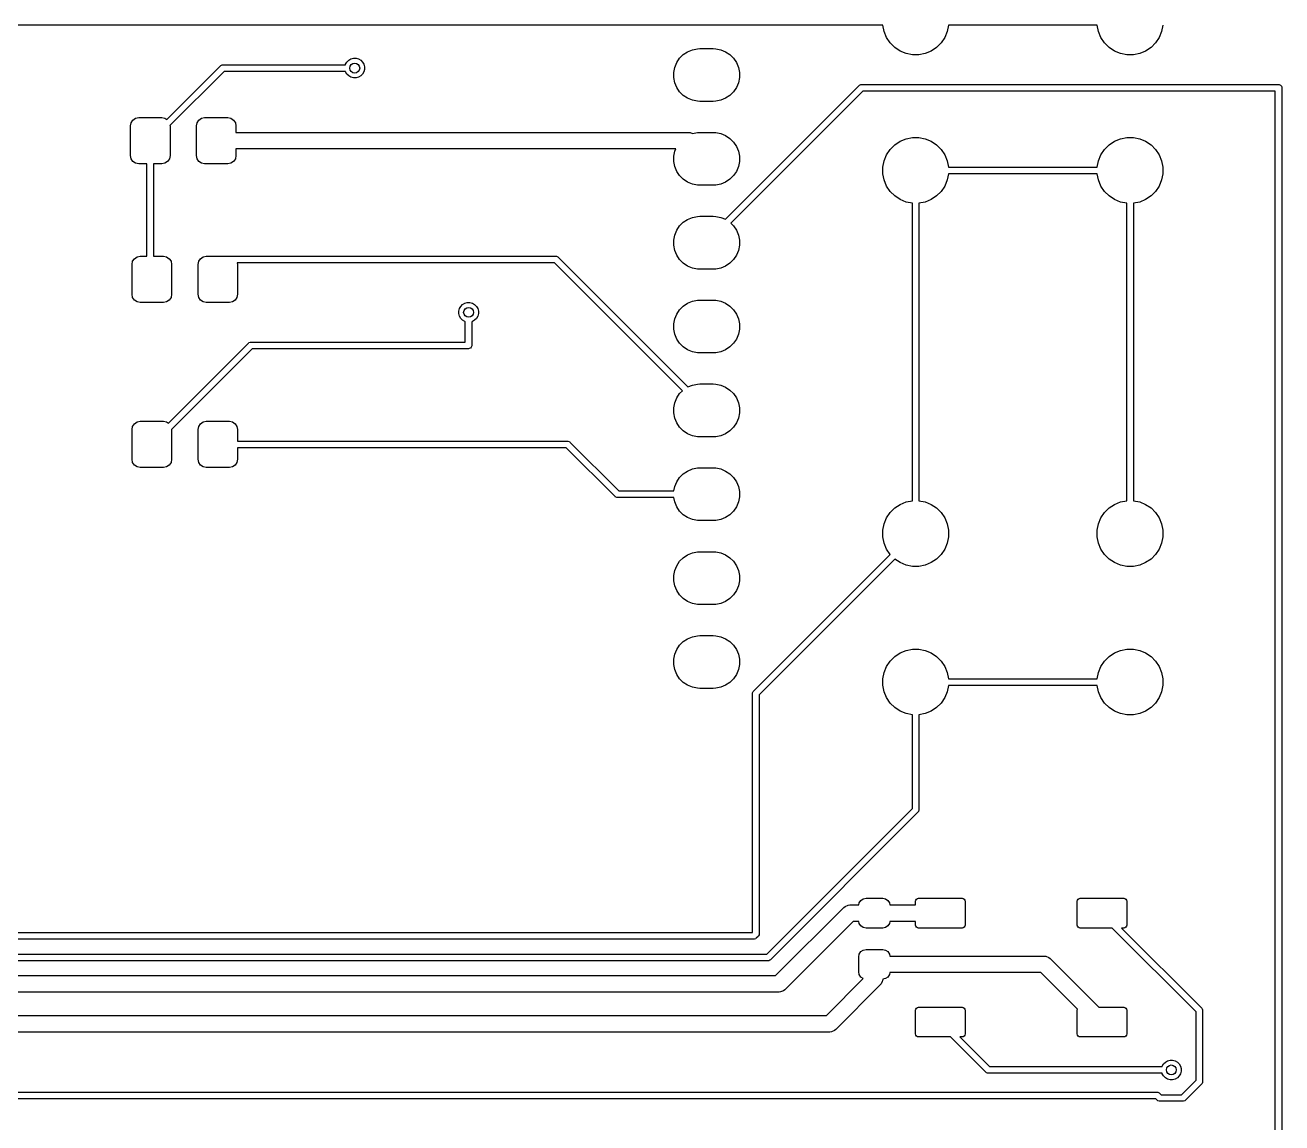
# Model space of a CAD drawing. Extents: x 1.89 to 7.89, y -5.9 to -1.95.
# Drawn here: x 6.392 to 7.892, y -4.179 to -2.87 of the extents above; entities that cross this region are included whole.
import ezdxf

# ---------------------------------------------------------------- set-up
doc = ezdxf.new("R2010")
doc.units = 0
doc.header["$MEASUREMENT"] = 0
doc.layers.add('BLACK', color=7, linetype='CONTINUOUS')

msp = doc.modelspace()

# ---------------------------------------------------------------- linework, layer by layer
at = {"layer": 'BLACK', "linetype": 'CONTINUOUS'}
for p, q in [((7.4156, -2.8701), (6.0339, -2.8701)), ((7.417, -2.8776), (7.4156, -2.8701)), ((7.42, -2.8847), (7.417, -2.8776)), ((7.4924, -2.8776), (7.4894, -2.8847)), ((7.4939, -2.8701), (7.4924, -2.8776)), ((7.6715, -2.8701), (7.4939, -2.8701)), ((7.673, -2.8776), (7.6715, -2.8701)), ((7.6759, -2.8847), (7.673, -2.8776)), ((7.7483, -2.8776), (7.7454, -2.8847)), ((7.7498, -2.87), (7.7483, -2.8776)), ((7.4243, -2.8911), (7.42, -2.8847)), ((7.4297, -2.8966), (7.4243, -2.8911)), ((7.4852, -2.8911), (7.4797, -2.8966)), ((7.4894, -2.8847), (7.4852, -2.8911)), ((7.6802, -2.8911), (7.6759, -2.8847)), ((7.6857, -2.8966), (7.6802, -2.8911)), ((7.7411, -2.8911), (7.7356, -2.8966)), ((7.7454, -2.8847), (7.7411, -2.8911)), ((7.1731, -2.9095), (7.1775, -2.9052)), ((7.1775, -2.9052), (7.1826, -2.9018)), ((7.1826, -2.9018), (7.1883, -2.8994)), ((7.1883, -2.8994), (7.1944, -2.8982)), ((7.1944, -2.8982), (7.1974, -2.898)), ((7.1974, -2.898), (7.2132, -2.898)), ((7.2132, -2.898), (7.2163, -2.8982)), ((7.2163, -2.8982), (7.2223, -2.8994)), ((7.2223, -2.8994), (7.228, -2.9018)), ((7.228, -2.9018), (7.2332, -2.9052)), ((7.2332, -2.9052), (7.2375, -2.9095)), ((7.4362, -2.9009), (7.4297, -2.8966)), ((7.4433, -2.9038), (7.4362, -2.9009)), ((7.4509, -2.9053), (7.4433, -2.9038)), ((7.4586, -2.9053), (7.4509, -2.9053)), ((7.4662, -2.9038), (7.4586, -2.9053)), ((7.4733, -2.9009), (7.4662, -2.9038)), ((7.4797, -2.8966), (7.4733, -2.9009)), ((7.6921, -2.9009), (7.6857, -2.8966)), ((7.6992, -2.9038), (7.6921, -2.9009)), ((7.7068, -2.9053), (7.6992, -2.9038)), ((7.7145, -2.9053), (7.7068, -2.9053)), ((7.7221, -2.9038), (7.7145, -2.9053)), ((7.7292, -2.9009), (7.7221, -2.9038)), ((7.7356, -2.8966), (7.7292, -2.9009)), ((6.5611, -2.9825), (6.6252, -2.9185)), ((6.6252, -2.9185), (6.6258, -2.918)), ((6.6258, -2.918), (6.6272, -2.9174)), ((6.6272, -2.9174), (6.628, -2.9173)), ((6.628, -2.9173), (6.7744, -2.9173)), ((6.7744, -2.9173), (6.7745, -2.9167)), ((6.7745, -2.9167), (6.7761, -2.9141)), ((6.7761, -2.9141), (6.7782, -2.9119)), ((6.7782, -2.9119), (6.7809, -2.9103)), ((6.7809, -2.9103), (6.7839, -2.9095)), ((6.7839, -2.9095), (6.787, -2.9095)), ((6.787, -2.9095), (6.79, -2.9103)), ((6.79, -2.9103), (6.7926, -2.9119)), ((6.7926, -2.9119), (6.7948, -2.9141)), ((6.7948, -2.9141), (6.7963, -2.9167)), ((6.7963, -2.9167), (6.7971, -2.9197)), ((6.7971, -2.9228), (6.7963, -2.9258)), ((6.7971, -2.9197), (6.7971, -2.9228)), ((7.1661, -2.9264), (7.1673, -2.9204)), ((7.1673, -2.9204), (7.1697, -2.9147)), ((7.1697, -2.9147), (7.1731, -2.9095)), ((7.2375, -2.9095), (7.241, -2.9147)), ((7.241, -2.9147), (7.2433, -2.9204)), ((7.2433, -2.9204), (7.2445, -2.9264)), ((6.6296, -2.9252), (6.5649, -2.9899)), ((6.7744, -2.9252), (6.6296, -2.9252)), ((6.7745, -2.9258), (6.7744, -2.9252)), ((6.7761, -2.9284), (6.7745, -2.9258)), ((6.7782, -2.9306), (6.7761, -2.9284)), ((6.7809, -2.9322), (6.7782, -2.9306)), ((6.7839, -2.933), (6.7809, -2.9322)), ((6.787, -2.933), (6.7839, -2.933)), ((6.79, -2.9322), (6.787, -2.933)), ((6.7926, -2.9306), (6.79, -2.9322)), ((6.7948, -2.9284), (6.7926, -2.9306)), ((6.7963, -2.9258), (6.7948, -2.9284)), ((7.1661, -2.9326), (7.1661, -2.9264)), ((7.1673, -2.9387), (7.1661, -2.9326)), ((7.1697, -2.9444), (7.1673, -2.9387)), ((7.2433, -2.9387), (7.241, -2.9444)), ((7.2445, -2.9326), (7.2433, -2.9387)), ((7.2445, -2.9264), (7.2445, -2.9326)), ((7.1731, -2.9495), (7.1697, -2.9444)), ((7.1775, -2.9539), (7.1731, -2.9495)), ((7.1826, -2.9573), (7.1775, -2.9539)), ((7.2277, -3.1016), (7.3872, -2.9421)), ((7.2332, -2.9539), (7.228, -2.9573)), ((7.2375, -2.9495), (7.2332, -2.9539)), ((7.3916, -2.9488), (7.2342, -3.1062)), ((7.241, -2.9444), (7.2375, -2.9495)), ((7.3872, -2.9421), (7.3878, -2.9416)), ((7.3878, -2.9416), (7.3892, -2.941)), ((7.3892, -2.941), (7.39, -2.9409)), ((7.39, -2.9409), (7.8878, -2.9409)), ((7.8839, -2.9488), (7.3916, -2.9488)), ((7.8839, -4.9118), (7.8839, -2.9488)), ((7.8878, -2.9409), (7.8886, -2.941)), ((7.8886, -2.941), (7.89, -2.9416)), ((7.89, -2.9416), (7.8911, -2.9427)), ((7.8911, -2.9427), (7.8917, -2.9441)), ((7.8917, -2.9441), (7.8917, -2.9449)), ((7.8917, -2.9449), (7.8917, -4.9134)), ((7.1883, -2.9597), (7.1826, -2.9573)), ((7.1944, -2.9609), (7.1883, -2.9597)), ((7.1974, -2.961), (7.1944, -2.9609)), ((7.2132, -2.961), (7.1974, -2.961)), ((7.2163, -2.9609), (7.2132, -2.961)), ((7.2223, -2.9597), (7.2163, -2.9609)), ((7.228, -2.9573), (7.2223, -2.9597)), ((6.5185, -2.9864), (6.5206, -2.9832)), ((6.5206, -2.9832), (6.5238, -2.9811)), ((6.5238, -2.9811), (6.5276, -2.9803)), ((6.5276, -2.9803), (6.5551, -2.9803)), ((6.5551, -2.9803), (6.5589, -2.9811)), ((6.5589, -2.9811), (6.5611, -2.9825)), ((6.5972, -2.9864), (6.5993, -2.9832)), ((6.5993, -2.9832), (6.6025, -2.9811)), ((6.6025, -2.9811), (6.6063, -2.9803)), ((6.6063, -2.9803), (6.6339, -2.9803)), ((6.6339, -2.9803), (6.6376, -2.9811)), ((6.6376, -2.9811), (6.6408, -2.9832)), ((6.6408, -2.9832), (6.643, -2.9864)), ((6.5177, -2.9902), (6.5185, -2.9864)), ((6.5177, -3.0256), (6.5177, -2.9902)), ((6.5649, -2.9899), (6.565, -2.9902)), ((6.565, -2.9902), (6.565, -3.0256)), ((6.5965, -2.9902), (6.5972, -2.9864)), ((6.5965, -3.0256), (6.5965, -2.9902)), ((6.643, -2.9864), (6.6437, -2.9902)), ((6.6437, -2.9902), (6.6437, -2.998)), ((6.6437, -2.998), (7.1837, -2.998)), ((7.1837, -2.998), (7.1856, -2.9982)), ((7.1856, -2.9982), (7.1884, -2.9994)), ((7.1884, -2.9994), (7.1944, -2.9982)), ((7.1944, -2.9982), (7.1974, -2.998)), ((7.1974, -2.998), (7.2132, -2.998)), ((7.2132, -2.998), (7.2163, -2.9982)), ((7.2163, -2.9982), (7.2223, -2.9994)), ((7.2223, -2.9994), (7.228, -3.0018)), ((7.228, -3.0018), (7.2332, -3.0052)), ((7.2332, -3.0052), (7.2375, -3.0095)), ((7.2375, -3.0095), (7.241, -3.0147)), ((7.4243, -3.0183), (7.4297, -3.0129)), ((7.4297, -3.0129), (7.4362, -3.0086)), ((7.4362, -3.0086), (7.4433, -3.0056)), ((7.4433, -3.0056), (7.4509, -3.0041)), ((7.4509, -3.0041), (7.4586, -3.0041)), ((7.4586, -3.0041), (7.4662, -3.0056)), ((7.4662, -3.0056), (7.4733, -3.0086)), ((7.4733, -3.0086), (7.4797, -3.0129)), ((7.4797, -3.0129), (7.4852, -3.0183)), ((7.6802, -3.0183), (7.6857, -3.0129)), ((7.6857, -3.0129), (7.6921, -3.0086)), ((7.6921, -3.0086), (7.6992, -3.0056)), ((7.6992, -3.0056), (7.7068, -3.0041)), ((7.7068, -3.0041), (7.7145, -3.0041)), ((7.7145, -3.0041), (7.7221, -3.0056)), ((7.7221, -3.0056), (7.7292, -3.0086)), ((7.7292, -3.0086), (7.7356, -3.0129)), ((7.7356, -3.0129), (7.7411, -3.0183)), ((6.5185, -3.0294), (6.5177, -3.0256)), ((6.565, -3.0256), (6.5642, -3.0294)), ((6.5972, -3.0294), (6.5965, -3.0256)), ((6.6437, -3.0256), (6.643, -3.0294)), ((7.1684, -3.0177), (6.6437, -3.0177)), ((6.6437, -3.0177), (6.6437, -3.0256)), ((7.1661, -3.0264), (7.1673, -3.0204)), ((7.1661, -3.0326), (7.1661, -3.0264)), ((7.1673, -3.0204), (7.1684, -3.0177)), ((7.241, -3.0147), (7.2433, -3.0204)), ((7.2433, -3.0204), (7.2445, -3.0264)), ((7.2445, -3.0264), (7.2445, -3.0326)), ((7.417, -3.0319), (7.42, -3.0247)), ((7.42, -3.0247), (7.4243, -3.0183)), ((7.4852, -3.0183), (7.4894, -3.0247)), ((7.4894, -3.0247), (7.4924, -3.0319)), ((7.673, -3.0319), (7.6759, -3.0247)), ((7.6759, -3.0247), (7.6802, -3.0183)), ((7.7411, -3.0183), (7.7454, -3.0247)), ((7.7454, -3.0247), (7.7483, -3.0319)), ((6.5206, -3.0326), (6.5185, -3.0294)), ((6.5238, -3.0347), (6.5206, -3.0326)), ((6.5276, -3.0354), (6.5238, -3.0347)), ((6.5374, -3.0354), (6.5276, -3.0354)), ((6.5374, -3.1457), (6.5374, -3.0354)), ((6.5551, -3.0354), (6.5453, -3.0354)), ((6.5453, -3.0354), (6.5453, -3.1457)), ((6.5589, -3.0347), (6.5551, -3.0354)), ((6.5621, -3.0326), (6.5589, -3.0347)), ((6.5642, -3.0294), (6.5621, -3.0326)), ((6.5993, -3.0326), (6.5972, -3.0294)), ((6.6025, -3.0347), (6.5993, -3.0326)), ((6.6063, -3.0354), (6.6025, -3.0347)), ((6.6339, -3.0354), (6.6063, -3.0354)), ((6.6376, -3.0347), (6.6339, -3.0354)), ((6.6408, -3.0326), (6.6376, -3.0347)), ((6.643, -3.0294), (6.6408, -3.0326)), ((7.1673, -3.0387), (7.1661, -3.0326)), ((7.1697, -3.0444), (7.1673, -3.0387)), ((7.2433, -3.0387), (7.241, -3.0444)), ((7.2445, -3.0326), (7.2433, -3.0387)), ((7.4155, -3.0394), (7.417, -3.0319)), ((7.4155, -3.0472), (7.4155, -3.0394)), ((7.4924, -3.0319), (7.4939, -3.0394)), ((7.4939, -3.0394), (7.6715, -3.0394)), ((7.6715, -3.0394), (7.673, -3.0319)), ((7.7483, -3.0319), (7.7498, -3.0394)), ((7.7498, -3.0394), (7.7498, -3.0472)), ((7.1731, -3.0495), (7.1697, -3.0444)), ((7.1775, -3.0539), (7.1731, -3.0495)), ((7.1826, -3.0573), (7.1775, -3.0539)), ((7.1883, -3.0597), (7.1826, -3.0573)), ((7.228, -3.0573), (7.2223, -3.0597)), ((7.2332, -3.0539), (7.228, -3.0573)), ((7.2375, -3.0495), (7.2332, -3.0539)), ((7.241, -3.0444), (7.2375, -3.0495)), ((7.417, -3.0547), (7.4155, -3.0472)), ((7.42, -3.0619), (7.417, -3.0547)), ((7.4924, -3.0547), (7.4894, -3.0619)), ((7.4939, -3.0472), (7.4924, -3.0547)), ((7.6715, -3.0472), (7.4939, -3.0472)), ((7.673, -3.0547), (7.6715, -3.0472)), ((7.6759, -3.0619), (7.673, -3.0547)), ((7.7483, -3.0547), (7.7454, -3.0619)), ((7.7498, -3.0472), (7.7483, -3.0547)), ((7.1944, -3.0609), (7.1883, -3.0597)), ((7.1974, -3.061), (7.1944, -3.0609)), ((7.2132, -3.061), (7.1974, -3.061)), ((7.2163, -3.0609), (7.2132, -3.061)), ((7.2223, -3.0597), (7.2163, -3.0609)), ((7.4243, -3.0683), (7.42, -3.0619)), ((7.4297, -3.0737), (7.4243, -3.0683)), ((7.4362, -3.078), (7.4297, -3.0737)), ((7.4797, -3.0737), (7.4733, -3.078)), ((7.4852, -3.0683), (7.4797, -3.0737)), ((7.4894, -3.0619), (7.4852, -3.0683)), ((7.6802, -3.0683), (7.6759, -3.0619)), ((7.6857, -3.0737), (7.6802, -3.0683)), ((7.6921, -3.078), (7.6857, -3.0737)), ((7.7356, -3.0737), (7.7292, -3.078)), ((7.7411, -3.0683), (7.7356, -3.0737)), ((7.7454, -3.0619), (7.7411, -3.0683)), ((7.4433, -3.081), (7.4362, -3.078)), ((7.4508, -3.0825), (7.4433, -3.081)), ((7.4508, -3.4372), (7.4508, -3.0825)), ((7.4662, -3.081), (7.4587, -3.0825)), ((7.4587, -3.0825), (7.4587, -3.4372)), ((7.4733, -3.078), (7.4662, -3.081)), ((7.6992, -3.081), (7.6921, -3.078)), ((7.7067, -3.0825), (7.6992, -3.081)), ((7.7067, -3.4372), (7.7067, -3.0825)), ((7.7221, -3.081), (7.7146, -3.0825)), ((7.7146, -3.0825), (7.7146, -3.4372)), ((7.7292, -3.078), (7.7221, -3.081)), ((7.1775, -3.1052), (7.1826, -3.1018)), ((7.1826, -3.1018), (7.1883, -3.0994)), ((7.1883, -3.0994), (7.1944, -3.0982)), ((7.1944, -3.0982), (7.1974, -3.098)), ((7.1974, -3.098), (7.2132, -3.098)), ((7.2132, -3.098), (7.2163, -3.0982)), ((7.2163, -3.0982), (7.2223, -3.0994)), ((7.2223, -3.0994), (7.2277, -3.1016)), ((7.1673, -3.1204), (7.1697, -3.1147)), ((7.1697, -3.1147), (7.1731, -3.1095)), ((7.1731, -3.1095), (7.1775, -3.1052)), ((7.2342, -3.1062), (7.2375, -3.1095)), ((7.2375, -3.1095), (7.241, -3.1147)), ((7.241, -3.1147), (7.2433, -3.1204)), ((7.1661, -3.1264), (7.1673, -3.1204)), ((7.1661, -3.1326), (7.1661, -3.1264)), ((7.1673, -3.1387), (7.1661, -3.1326)), ((7.2433, -3.1204), (7.2445, -3.1264)), ((7.2445, -3.1326), (7.2433, -3.1387)), ((7.2445, -3.1264), (7.2445, -3.1326)), ((6.5204, -3.1517), (6.5226, -3.1486)), ((6.5226, -3.1486), (6.5258, -3.1464)), ((6.5258, -3.1464), (6.5295, -3.1457)), ((6.5295, -3.1457), (6.5374, -3.1457)), ((6.5453, -3.1457), (6.5571, -3.1457)), ((6.5571, -3.1457), (6.5609, -3.1464)), ((6.5609, -3.1464), (6.564, -3.1486)), ((6.564, -3.1486), (6.5662, -3.1517)), ((6.5992, -3.1517), (6.6013, -3.1486)), ((6.6013, -3.1486), (6.6045, -3.1464)), ((6.6045, -3.1464), (6.6083, -3.1457)), ((6.6083, -3.1457), (6.6358, -3.1457)), ((6.6358, -3.1457), (7.0254, -3.1457)), ((7.0254, -3.1457), (7.0262, -3.1457)), ((7.0262, -3.1457), (7.0276, -3.1463)), ((7.0276, -3.1463), (7.0282, -3.1468)), ((7.0282, -3.1468), (7.183, -3.3016)), ((7.1697, -3.1444), (7.1673, -3.1387)), ((7.1731, -3.1495), (7.1697, -3.1444)), ((7.241, -3.1444), (7.2375, -3.1495)), ((7.2433, -3.1387), (7.241, -3.1444)), ((6.5197, -3.1555), (6.5204, -3.1517)), ((6.5197, -3.1909), (6.5197, -3.1555)), ((6.5662, -3.1517), (6.5669, -3.1555)), ((6.5669, -3.1555), (6.5669, -3.1909)), ((6.5984, -3.1555), (6.5992, -3.1517)), ((6.5984, -3.1909), (6.5984, -3.1555)), ((7.0238, -3.1535), (6.6453, -3.1535)), ((6.6453, -3.1535), (6.6457, -3.1555)), ((6.6457, -3.1555), (6.6457, -3.1909)), ((7.1764, -3.3062), (7.0238, -3.1535)), ((7.1775, -3.1539), (7.1731, -3.1495)), ((7.1826, -3.1573), (7.1775, -3.1539)), ((7.1883, -3.1597), (7.1826, -3.1573)), ((7.1944, -3.1609), (7.1883, -3.1597)), ((7.1974, -3.161), (7.1944, -3.1609)), ((7.2132, -3.161), (7.1974, -3.161)), ((7.2163, -3.1609), (7.2132, -3.161)), ((7.2223, -3.1597), (7.2163, -3.1609)), ((7.228, -3.1573), (7.2223, -3.1597)), ((7.2332, -3.1539), (7.228, -3.1573)), ((7.2375, -3.1495), (7.2332, -3.1539)), ((6.5204, -3.1947), (6.5197, -3.1909)), ((6.5669, -3.1909), (6.5662, -3.1947)), ((6.5992, -3.1947), (6.5984, -3.1909)), ((6.6457, -3.1909), (6.6449, -3.1947)), ((6.5226, -3.1979), (6.5204, -3.1947)), ((6.5258, -3.2), (6.5226, -3.1979)), ((6.5295, -3.2008), (6.5258, -3.2)), ((6.5571, -3.2008), (6.5295, -3.2008)), ((6.5609, -3.2), (6.5571, -3.2008)), ((6.564, -3.1979), (6.5609, -3.2)), ((6.5662, -3.1947), (6.564, -3.1979)), ((6.6013, -3.1979), (6.5992, -3.1947)), ((6.6045, -3.2), (6.6013, -3.1979)), ((6.6083, -3.2008), (6.6045, -3.2)), ((6.6358, -3.2008), (6.6083, -3.2008)), ((6.6396, -3.2), (6.6358, -3.2008)), ((6.6428, -3.1979), (6.6396, -3.2)), ((6.6449, -3.1947), (6.6428, -3.1979)), ((6.9095, -3.2111), (6.9103, -3.2081)), ((6.9103, -3.2081), (6.9119, -3.2054)), ((6.9119, -3.2054), (6.9141, -3.2032)), ((6.9141, -3.2032), (6.9167, -3.2017)), ((6.9167, -3.2017), (6.9197, -3.2009)), ((6.9197, -3.2009), (6.9228, -3.2009)), ((6.9228, -3.2009), (6.9258, -3.2017)), ((6.9258, -3.2017), (6.9284, -3.2032)), ((6.9284, -3.2032), (6.9306, -3.2054)), ((6.9306, -3.2054), (6.9322, -3.2081)), ((6.9322, -3.2081), (6.933, -3.2111)), ((7.1731, -3.2095), (7.1775, -3.2052)), ((7.1775, -3.2052), (7.1826, -3.2018)), ((7.1826, -3.2018), (7.1883, -3.1994)), ((7.1883, -3.1994), (7.1944, -3.1982)), ((7.1944, -3.1982), (7.1974, -3.198)), ((7.1974, -3.198), (7.2132, -3.198)), ((7.2132, -3.198), (7.2163, -3.1982)), ((7.2163, -3.1982), (7.2223, -3.1994)), ((7.2223, -3.1994), (7.228, -3.2018)), ((7.228, -3.2018), (7.2332, -3.2052)), ((7.2332, -3.2052), (7.2375, -3.2095)), ((6.9095, -3.2141), (6.9095, -3.2111)), ((6.9103, -3.2171), (6.9095, -3.2141)), ((6.9119, -3.2198), (6.9103, -3.2171)), ((6.9141, -3.222), (6.9119, -3.2198)), ((6.9167, -3.2235), (6.9141, -3.222)), ((6.9173, -3.2237), (6.9167, -3.2235)), ((6.9173, -3.248), (6.9173, -3.2237)), ((6.9258, -3.2235), (6.9252, -3.2237)), ((6.9252, -3.2237), (6.9252, -3.252)), ((6.9284, -3.222), (6.9258, -3.2235)), ((6.9306, -3.2198), (6.9284, -3.222)), ((6.9322, -3.2171), (6.9306, -3.2198)), ((6.933, -3.2141), (6.9322, -3.2171)), ((6.933, -3.2111), (6.933, -3.2141)), ((7.1661, -3.2264), (7.1673, -3.2204)), ((7.1673, -3.2204), (7.1697, -3.2147)), ((7.1697, -3.2147), (7.1731, -3.2095)), ((7.2375, -3.2095), (7.241, -3.2147)), ((7.241, -3.2147), (7.2433, -3.2204)), ((7.2433, -3.2204), (7.2445, -3.2264)), ((7.1661, -3.2326), (7.1661, -3.2264)), ((7.1673, -3.2387), (7.1661, -3.2326)), ((7.1697, -3.2444), (7.1673, -3.2387)), ((7.2433, -3.2387), (7.241, -3.2444)), ((7.2445, -3.2326), (7.2433, -3.2387)), ((7.2445, -3.2264), (7.2445, -3.2326)), ((6.5631, -3.3447), (6.6586, -3.2492)), ((6.6586, -3.2492), (6.6592, -3.2487)), ((6.6592, -3.2487), (6.6606, -3.2481)), ((6.6606, -3.2481), (6.6614, -3.248)), ((6.6614, -3.248), (6.9173, -3.248)), ((6.9245, -3.2542), (6.9234, -3.2552)), ((6.9251, -3.2527), (6.9245, -3.2542)), ((6.9252, -3.252), (6.9251, -3.2527)), ((7.1731, -3.2495), (7.1697, -3.2444)), ((7.1775, -3.2539), (7.1731, -3.2495)), ((7.1826, -3.2573), (7.1775, -3.2539)), ((7.2332, -3.2539), (7.228, -3.2573)), ((7.2375, -3.2495), (7.2332, -3.2539)), ((7.241, -3.2444), (7.2375, -3.2495)), ((6.663, -3.2559), (6.5669, -3.3521)), ((6.9213, -3.2559), (6.663, -3.2559)), ((6.922, -3.2558), (6.9213, -3.2559)), ((6.9234, -3.2552), (6.922, -3.2558)), ((7.1883, -3.2597), (7.1826, -3.2573)), ((7.1944, -3.2609), (7.1883, -3.2597)), ((7.1974, -3.261), (7.1944, -3.2609)), ((7.2132, -3.261), (7.1974, -3.261)), ((7.2163, -3.2609), (7.2132, -3.261)), ((7.2223, -3.2597), (7.2163, -3.2609)), ((7.228, -3.2573), (7.2223, -3.2597)), ((7.1883, -3.2994), (7.1944, -3.2982)), ((7.1944, -3.2982), (7.1974, -3.298)), ((7.1974, -3.298), (7.2132, -3.298)), ((7.2132, -3.298), (7.2163, -3.2982)), ((7.2163, -3.2982), (7.2223, -3.2994)), ((7.1697, -3.3147), (7.1731, -3.3095)), ((7.1731, -3.3095), (7.1764, -3.3062)), ((7.183, -3.3016), (7.1883, -3.2994)), ((7.2223, -3.2994), (7.228, -3.3018)), ((7.228, -3.3018), (7.2332, -3.3052)), ((7.2332, -3.3052), (7.2375, -3.3095)), ((7.2375, -3.3095), (7.241, -3.3147)), ((7.1661, -3.3264), (7.1673, -3.3204)), ((7.1661, -3.3326), (7.1661, -3.3264)), ((7.1673, -3.3204), (7.1697, -3.3147)), ((7.241, -3.3147), (7.2433, -3.3204)), ((7.2433, -3.3204), (7.2445, -3.3264)), ((7.2445, -3.3264), (7.2445, -3.3326)), ((6.5226, -3.3454), (6.5258, -3.3433)), ((6.5258, -3.3433), (6.5295, -3.3425)), ((6.5295, -3.3425), (6.5571, -3.3425)), ((6.5571, -3.3425), (6.5609, -3.3433)), ((6.5609, -3.3433), (6.5631, -3.3447)), ((6.6013, -3.3454), (6.6045, -3.3433)), ((6.6045, -3.3433), (6.6083, -3.3425)), ((6.6083, -3.3425), (6.6358, -3.3425)), ((6.6358, -3.3425), (6.6396, -3.3433)), ((6.6396, -3.3433), (6.6428, -3.3454)), ((7.1673, -3.3387), (7.1661, -3.3326)), ((7.1697, -3.3444), (7.1673, -3.3387)), ((7.2433, -3.3387), (7.241, -3.3444)), ((7.2445, -3.3326), (7.2433, -3.3387)), ((6.5197, -3.3524), (6.5204, -3.3486)), ((6.5197, -3.3878), (6.5197, -3.3524)), ((6.5204, -3.3486), (6.5226, -3.3454)), ((6.5669, -3.3521), (6.5669, -3.3524)), ((6.5669, -3.3524), (6.5669, -3.3878)), ((6.5984, -3.3524), (6.5992, -3.3486)), ((6.5984, -3.3878), (6.5984, -3.3524)), ((6.5992, -3.3486), (6.6013, -3.3454)), ((6.6428, -3.3454), (6.6449, -3.3486)), ((6.6449, -3.3486), (6.6457, -3.3524)), ((6.6457, -3.3524), (6.6457, -3.3661)), ((7.1731, -3.3495), (7.1697, -3.3444)), ((7.1775, -3.3539), (7.1731, -3.3495)), ((7.1826, -3.3573), (7.1775, -3.3539)), ((7.1883, -3.3597), (7.1826, -3.3573)), ((7.228, -3.3573), (7.2223, -3.3597)), ((7.2332, -3.3539), (7.228, -3.3573)), ((7.2375, -3.3495), (7.2332, -3.3539)), ((7.241, -3.3444), (7.2375, -3.3495)), ((6.6457, -3.3661), (7.0394, -3.3661)), ((7.0377, -3.374), (6.6457, -3.374)), ((6.6457, -3.374), (6.6457, -3.3878)), ((7.096, -3.4323), (7.0377, -3.374)), ((7.0394, -3.3661), (7.0401, -3.3662)), ((7.0401, -3.3662), (7.0416, -3.3668)), ((7.0416, -3.3668), (7.0422, -3.3673)), ((7.0422, -3.3673), (7.1004, -3.4256)), ((7.1944, -3.3609), (7.1883, -3.3597)), ((7.1974, -3.361), (7.1944, -3.3609)), ((7.2132, -3.361), (7.1974, -3.361)), ((7.2163, -3.3609), (7.2132, -3.361)), ((7.2223, -3.3597), (7.2163, -3.3609)), ((6.5204, -3.3916), (6.5197, -3.3878)), ((6.5669, -3.3878), (6.5662, -3.3916)), ((6.5992, -3.3916), (6.5984, -3.3878)), ((6.6457, -3.3878), (6.6449, -3.3916)), ((6.5226, -3.3948), (6.5204, -3.3916)), ((6.5258, -3.3969), (6.5226, -3.3948)), ((6.5295, -3.3976), (6.5258, -3.3969)), ((6.5571, -3.3976), (6.5295, -3.3976)), ((6.5609, -3.3969), (6.5571, -3.3976)), ((6.564, -3.3948), (6.5609, -3.3969)), ((6.5662, -3.3916), (6.564, -3.3948)), ((6.6013, -3.3948), (6.5992, -3.3916)), ((6.6045, -3.3969), (6.6013, -3.3948)), ((6.6083, -3.3976), (6.6045, -3.3969)), ((6.6358, -3.3976), (6.6083, -3.3976)), ((6.6396, -3.3969), (6.6358, -3.3976)), ((6.6428, -3.3948), (6.6396, -3.3969)), ((6.6449, -3.3916), (6.6428, -3.3948)), ((7.1775, -3.4052), (7.1826, -3.4018)), ((7.1826, -3.4018), (7.1883, -3.3994)), ((7.1883, -3.3994), (7.1944, -3.3982)), ((7.1944, -3.3982), (7.1974, -3.398)), ((7.1974, -3.398), (7.2132, -3.398)), ((7.2132, -3.398), (7.2163, -3.3982)), ((7.2163, -3.3982), (7.2223, -3.3994)), ((7.2223, -3.3994), (7.228, -3.4018)), ((7.228, -3.4018), (7.2332, -3.4052)), ((7.1673, -3.4204), (7.1697, -3.4147)), ((7.1697, -3.4147), (7.1731, -3.4095)), ((7.1731, -3.4095), (7.1775, -3.4052)), ((7.2332, -3.4052), (7.2375, -3.4095)), ((7.2375, -3.4095), (7.241, -3.4147)), ((7.241, -3.4147), (7.2433, -3.4204)), ((7.0966, -3.4328), (7.096, -3.4323)), ((7.097, -3.433), (7.0966, -3.4328)), ((7.0981, -3.4334), (7.097, -3.433)), ((7.0988, -3.4335), (7.0981, -3.4334)), ((7.1663, -3.4335), (7.0988, -3.4335)), ((7.1004, -3.4256), (7.1663, -3.4256)), ((7.1663, -3.4256), (7.1673, -3.4204)), ((7.1673, -3.4387), (7.1663, -3.4335)), ((7.2433, -3.4204), (7.2445, -3.4264)), ((7.2445, -3.4326), (7.2433, -3.4387)), ((7.2445, -3.4264), (7.2445, -3.4326)), ((7.1697, -3.4444), (7.1673, -3.4387)), ((7.1731, -3.4495), (7.1697, -3.4444)), ((7.241, -3.4444), (7.2375, -3.4495)), ((7.2433, -3.4387), (7.241, -3.4444)), ((7.4243, -3.4514), (7.4297, -3.4459)), ((7.4297, -3.4459), (7.4362, -3.4417)), ((7.4362, -3.4417), (7.4433, -3.4387)), ((7.4433, -3.4387), (7.4508, -3.4372)), ((7.4587, -3.4372), (7.4662, -3.4387)), ((7.4662, -3.4387), (7.4733, -3.4417)), ((7.4733, -3.4417), (7.4797, -3.4459)), ((7.4797, -3.4459), (7.4852, -3.4514)), ((7.6802, -3.4514), (7.6857, -3.4459)), ((7.6857, -3.4459), (7.6921, -3.4417)), ((7.6921, -3.4417), (7.6992, -3.4387)), ((7.6992, -3.4387), (7.7067, -3.4372)), ((7.7146, -3.4372), (7.7221, -3.4387)), ((7.7221, -3.4387), (7.7292, -3.4417)), ((7.7292, -3.4417), (7.7356, -3.4459)), ((7.7356, -3.4459), (7.7411, -3.4514)), ((7.1775, -3.4539), (7.1731, -3.4495)), ((7.1826, -3.4573), (7.1775, -3.4539)), ((7.1883, -3.4597), (7.1826, -3.4573)), ((7.1944, -3.4609), (7.1883, -3.4597)), ((7.1974, -3.461), (7.1944, -3.4609)), ((7.2132, -3.461), (7.1974, -3.461)), ((7.2163, -3.4609), (7.2132, -3.461)), ((7.2223, -3.4597), (7.2163, -3.4609)), ((7.228, -3.4573), (7.2223, -3.4597)), ((7.2332, -3.4539), (7.228, -3.4573)), ((7.2375, -3.4495), (7.2332, -3.4539)), ((7.417, -3.4649), (7.42, -3.4578)), ((7.42, -3.4578), (7.4243, -3.4514)), ((7.4852, -3.4514), (7.4894, -3.4578)), ((7.4894, -3.4578), (7.4924, -3.4649)), ((7.673, -3.4649), (7.6759, -3.4578)), ((7.6759, -3.4578), (7.6802, -3.4514)), ((7.7411, -3.4514), (7.7454, -3.4578)), ((7.7454, -3.4578), (7.7483, -3.4649)), ((7.4155, -3.4725), (7.417, -3.4649)), ((7.4155, -3.4802), (7.4155, -3.4725)), ((7.4924, -3.4649), (7.4939, -3.4725)), ((7.4939, -3.4725), (7.4939, -3.4802)), ((7.6714, -3.4725), (7.673, -3.4649)), ((7.6714, -3.4802), (7.6714, -3.4725)), ((7.7483, -3.4649), (7.7498, -3.4725)), ((7.7498, -3.4725), (7.7498, -3.4802)), ((7.417, -3.4878), (7.4155, -3.4802)), ((7.42, -3.4949), (7.417, -3.4878)), ((7.4924, -3.4878), (7.4894, -3.4949)), ((7.4939, -3.4802), (7.4924, -3.4878)), ((7.673, -3.4878), (7.6714, -3.4802)), ((7.6759, -3.4949), (7.673, -3.4878)), ((7.7483, -3.4878), (7.7454, -3.4949)), ((7.7498, -3.4802), (7.7483, -3.4878)), ((7.1731, -3.5095), (7.1775, -3.5052)), ((7.1775, -3.5052), (7.1826, -3.5018)), ((7.1826, -3.5018), (7.1883, -3.4994)), ((7.1883, -3.4994), (7.1944, -3.4982)), ((7.1944, -3.4982), (7.1974, -3.498)), ((7.1974, -3.498), (7.2132, -3.498)), ((7.2132, -3.498), (7.2163, -3.4982)), ((7.2163, -3.4982), (7.2223, -3.4994)), ((7.2223, -3.4994), (7.228, -3.5018)), ((7.228, -3.5018), (7.2332, -3.5052)), ((7.2332, -3.5052), (7.2375, -3.5095)), ((7.2612, -3.6643), (7.4242, -3.5013)), ((7.4298, -3.5069), (7.268, -3.6687)), ((7.4242, -3.5013), (7.42, -3.4949)), ((7.4362, -3.5111), (7.4298, -3.5069)), ((7.4797, -3.5068), (7.4733, -3.5111)), ((7.4852, -3.5014), (7.4797, -3.5068)), ((7.4894, -3.4949), (7.4852, -3.5014)), ((7.6802, -3.5014), (7.6759, -3.4949)), ((7.6857, -3.5068), (7.6802, -3.5014)), ((7.6921, -3.5111), (7.6857, -3.5068)), ((7.7356, -3.5068), (7.7292, -3.5111)), ((7.7411, -3.5014), (7.7356, -3.5068)), ((7.7454, -3.4949), (7.7411, -3.5014)), ((7.1661, -3.5264), (7.1673, -3.5204)), ((7.1673, -3.5204), (7.1697, -3.5147)), ((7.1697, -3.5147), (7.1731, -3.5095)), ((7.2375, -3.5095), (7.241, -3.5147)), ((7.241, -3.5147), (7.2433, -3.5204)), ((7.2433, -3.5204), (7.2445, -3.5264)), ((7.4433, -3.5141), (7.4362, -3.5111)), ((7.4509, -3.5156), (7.4433, -3.5141)), ((7.4586, -3.5156), (7.4509, -3.5156)), ((7.4662, -3.5141), (7.4586, -3.5156)), ((7.4733, -3.5111), (7.4662, -3.5141)), ((7.6992, -3.5141), (7.6921, -3.5111)), ((7.7068, -3.5156), (7.6992, -3.5141)), ((7.7145, -3.5156), (7.7068, -3.5156)), ((7.7221, -3.5141), (7.7145, -3.5156)), ((7.7292, -3.5111), (7.7221, -3.5141)), ((7.1661, -3.5326), (7.1661, -3.5264)), ((7.1673, -3.5387), (7.1661, -3.5326)), ((7.1697, -3.5444), (7.1673, -3.5387)), ((7.2433, -3.5387), (7.241, -3.5444)), ((7.2445, -3.5326), (7.2433, -3.5387)), ((7.2445, -3.5264), (7.2445, -3.5326)), ((7.1731, -3.5495), (7.1697, -3.5444)), ((7.1775, -3.5539), (7.1731, -3.5495)), ((7.1826, -3.5573), (7.1775, -3.5539)), ((7.2332, -3.5539), (7.228, -3.5573)), ((7.2375, -3.5495), (7.2332, -3.5539)), ((7.241, -3.5444), (7.2375, -3.5495)), ((7.1883, -3.5597), (7.1826, -3.5573)), ((7.1944, -3.5609), (7.1883, -3.5597)), ((7.1974, -3.561), (7.1944, -3.5609)), ((7.2132, -3.561), (7.1974, -3.561)), ((7.2163, -3.5609), (7.2132, -3.561)), ((7.2223, -3.5597), (7.2163, -3.5609)), ((7.228, -3.5573), (7.2223, -3.5597)), ((7.1883, -3.5994), (7.1944, -3.5982)), ((7.1944, -3.5982), (7.1974, -3.598)), ((7.1974, -3.598), (7.2132, -3.598)), ((7.2132, -3.598), (7.2163, -3.5982)), ((7.2163, -3.5982), (7.2223, -3.5994)), ((7.1697, -3.6147), (7.1731, -3.6095)), ((7.1731, -3.6095), (7.1775, -3.6052)), ((7.1775, -3.6052), (7.1826, -3.6018)), ((7.1826, -3.6018), (7.1883, -3.5994)), ((7.2223, -3.5994), (7.228, -3.6018)), ((7.228, -3.6018), (7.2332, -3.6052)), ((7.2332, -3.6052), (7.2375, -3.6095)), ((7.2375, -3.6095), (7.241, -3.6147)), ((7.1661, -3.6264), (7.1673, -3.6204)), ((7.1661, -3.6326), (7.1661, -3.6264)), ((7.1673, -3.6204), (7.1697, -3.6147)), ((7.241, -3.6147), (7.2433, -3.6204)), ((7.2433, -3.6204), (7.2445, -3.6264)), ((7.2445, -3.6264), (7.2445, -3.6326)), ((7.42, -3.635), (7.4243, -3.6286)), ((7.4243, -3.6286), (7.4297, -3.6231)), ((7.4297, -3.6231), (7.4362, -3.6188)), ((7.4362, -3.6188), (7.4433, -3.6159)), ((7.4433, -3.6159), (7.4509, -3.6144)), ((7.4509, -3.6144), (7.4586, -3.6144)), ((7.4586, -3.6144), (7.4662, -3.6159)), ((7.4662, -3.6159), (7.4733, -3.6188)), ((7.4733, -3.6188), (7.4797, -3.6231)), ((7.4797, -3.6231), (7.4852, -3.6286)), ((7.4852, -3.6286), (7.4894, -3.635)), ((7.6759, -3.635), (7.6802, -3.6286)), ((7.6802, -3.6286), (7.6857, -3.6231)), ((7.6857, -3.6231), (7.6921, -3.6188)), ((7.6921, -3.6188), (7.6992, -3.6159)), ((7.6992, -3.6159), (7.7068, -3.6144)), ((7.7068, -3.6144), (7.7145, -3.6144)), ((7.7145, -3.6144), (7.7221, -3.6159)), ((7.7221, -3.6159), (7.7292, -3.6188)), ((7.7292, -3.6188), (7.7356, -3.6231)), ((7.7356, -3.6231), (7.7411, -3.6286)), ((7.7411, -3.6286), (7.7454, -3.635)), ((7.1673, -3.6387), (7.1661, -3.6326)), ((7.1697, -3.6444), (7.1673, -3.6387)), ((7.2433, -3.6387), (7.241, -3.6444)), ((7.2445, -3.6326), (7.2433, -3.6387)), ((7.4155, -3.6497), (7.417, -3.6421)), ((7.417, -3.6421), (7.42, -3.635)), ((7.4894, -3.635), (7.4924, -3.6421)), ((7.4924, -3.6421), (7.4939, -3.6496)), ((7.6715, -3.6496), (7.673, -3.6421)), ((7.673, -3.6421), (7.6759, -3.635)), ((7.7454, -3.635), (7.7483, -3.6421)), ((7.7483, -3.6421), (7.7498, -3.6497)), ((7.1731, -3.6495), (7.1697, -3.6444)), ((7.1775, -3.6539), (7.1731, -3.6495)), ((7.1826, -3.6573), (7.1775, -3.6539)), ((7.1883, -3.6597), (7.1826, -3.6573)), ((7.228, -3.6573), (7.2223, -3.6597)), ((7.2332, -3.6539), (7.228, -3.6573)), ((7.2375, -3.6495), (7.2332, -3.6539)), ((7.241, -3.6444), (7.2375, -3.6495)), ((7.4155, -3.6574), (7.4155, -3.6497)), ((7.417, -3.665), (7.4155, -3.6574)), ((7.4939, -3.6575), (7.4924, -3.665)), ((7.4939, -3.6496), (7.6715, -3.6496)), ((7.6715, -3.6575), (7.4939, -3.6575)), ((7.673, -3.665), (7.6715, -3.6575)), ((7.7498, -3.6574), (7.7483, -3.665)), ((7.7498, -3.6497), (7.7498, -3.6574)), ((7.1944, -3.6609), (7.1883, -3.6597)), ((7.1974, -3.661), (7.1944, -3.6609)), ((7.2132, -3.661), (7.1974, -3.661)), ((7.2163, -3.6609), (7.2132, -3.661)), ((7.2223, -3.6597), (7.2163, -3.6609)), ((7.2601, -3.6671), (7.2602, -3.6663)), ((7.2601, -3.9524), (7.2601, -3.6671)), ((7.2602, -3.6663), (7.2607, -3.6649)), ((7.2607, -3.6649), (7.2612, -3.6643)), ((7.268, -3.6687), (7.268, -3.954)), ((7.42, -3.6721), (7.417, -3.665)), ((7.4243, -3.6785), (7.42, -3.6721)), ((7.4894, -3.6721), (7.4852, -3.6785)), ((7.4924, -3.665), (7.4894, -3.6721)), ((7.6759, -3.6721), (7.673, -3.665)), ((7.6802, -3.6785), (7.6759, -3.6721)), ((7.7454, -3.6721), (7.7411, -3.6785)), ((7.7483, -3.665), (7.7454, -3.6721)), ((7.4297, -3.684), (7.4243, -3.6785)), ((7.4362, -3.6883), (7.4297, -3.684)), ((7.4433, -3.6912), (7.4362, -3.6883)), ((7.4733, -3.6883), (7.4662, -3.6912)), ((7.4797, -3.684), (7.4733, -3.6883)), ((7.4852, -3.6785), (7.4797, -3.684)), ((7.6857, -3.684), (7.6802, -3.6785)), ((7.6921, -3.6883), (7.6857, -3.684)), ((7.6992, -3.6912), (7.6921, -3.6883)), ((7.7292, -3.6883), (7.7221, -3.6912)), ((7.7356, -3.684), (7.7292, -3.6883)), ((7.7411, -3.6785), (7.7356, -3.684)), ((7.4508, -3.6927), (7.4433, -3.6912)), ((7.4508, -3.8042), (7.4508, -3.6927)), ((7.4662, -3.6912), (7.4587, -3.6927)), ((7.4587, -3.6927), (7.4587, -3.8059)), ((7.7068, -3.6927), (7.6992, -3.6912)), ((7.7145, -3.6927), (7.7068, -3.6927)), ((7.7221, -3.6912), (7.7145, -3.6927)), ((7.277, -3.978), (7.4508, -3.8042)), ((7.4575, -3.8086), (7.2814, -3.9847)), ((7.458, -3.808), (7.4575, -3.8086)), ((7.4582, -3.8076), (7.458, -3.808)), ((7.4586, -3.8066), (7.4582, -3.8076)), ((7.4587, -3.8059), (7.4586, -3.8066)), ((7.3875, -3.9169), (7.3894, -3.914)), ((7.3894, -3.914), (7.3923, -3.9121)), ((7.3923, -3.9121), (7.3957, -3.9114)), ((7.3957, -3.9114), (7.4154, -3.9114)), ((7.4154, -3.9114), (7.4187, -3.9121)), ((7.4187, -3.9121), (7.4216, -3.914)), ((7.4216, -3.914), (7.4235, -3.9169)), ((7.4547, -3.915), (7.455, -3.9136)), ((7.455, -3.9136), (7.4558, -3.9125)), ((7.4558, -3.9125), (7.4569, -3.9117)), ((7.4569, -3.9117), (7.4583, -3.9114)), ((7.4583, -3.9114), (7.5102, -3.9114)), ((7.5102, -3.9114), (7.5116, -3.9117)), ((7.5116, -3.9117), (7.5127, -3.9125)), ((7.5127, -3.9125), (7.5135, -3.9136)), ((7.5135, -3.9136), (7.5138, -3.915)), ((7.6476, -3.915), (7.6479, -3.9136)), ((7.6479, -3.9136), (7.6487, -3.9125)), ((7.6487, -3.9125), (7.6498, -3.9117)), ((7.6498, -3.9117), (7.6512, -3.9114)), ((7.6512, -3.9114), (7.7031, -3.9114)), ((7.7031, -3.9114), (7.7045, -3.9117)), ((7.7045, -3.9117), (7.7057, -3.9125)), ((7.7057, -3.9125), (7.7064, -3.9136)), ((7.7064, -3.9136), (7.7067, -3.915)), ((7.2876, -4.0036), (7.369, -3.9222)), ((7.369, -3.9222), (7.3705, -3.921)), ((7.3705, -3.921), (7.3741, -3.9195)), ((7.3705, -3.921), (7.3705, -3.921)), ((7.3741, -3.9195), (7.376, -3.9193)), ((7.376, -3.9193), (7.387, -3.9193)), ((7.387, -3.9193), (7.3875, -3.9169)), ((7.4235, -3.9169), (7.424, -3.9193)), ((7.424, -3.9193), (7.4547, -3.9193)), ((7.4547, -3.9193), (7.4547, -3.915)), ((7.5138, -3.915), (7.5138, -3.9433)), ((7.6476, -3.9433), (7.6476, -3.915)), ((7.7067, -3.915), (7.7067, -3.9433)), ((7.3801, -3.939), (7.2987, -4.0204)), ((7.387, -3.939), (7.3801, -3.939)), ((7.3875, -3.9414), (7.387, -3.939)), ((7.3894, -3.9443), (7.3875, -3.9414)), ((7.4235, -3.9414), (7.4216, -3.9443)), ((7.424, -3.939), (7.4235, -3.9414)), ((7.4547, -3.939), (7.424, -3.939)), ((7.4547, -3.9433), (7.4547, -3.939)), ((7.455, -3.9447), (7.4547, -3.9433)), ((7.5138, -3.9433), (7.5135, -3.9447)), ((7.6479, -3.9447), (7.6476, -3.9433)), ((7.7067, -3.9433), (7.7064, -3.9447)), ((6.2521, -3.9524), (7.2601, -3.9524)), ((7.2601, -3.9524), (7.2601, -3.9524)), ((7.2668, -3.9568), (7.2645, -3.9591)), ((7.2673, -3.9562), (7.2668, -3.9568)), ((7.2679, -3.9548), (7.2673, -3.9562)), ((7.268, -3.954), (7.2679, -3.9548)), ((7.3923, -3.9462), (7.3894, -3.9443)), ((7.3957, -3.9469), (7.3923, -3.9462)), ((7.4154, -3.9469), (7.3957, -3.9469)), ((7.4187, -3.9462), (7.4154, -3.9469)), ((7.4216, -3.9443), (7.4187, -3.9462)), ((7.4558, -3.9458), (7.455, -3.9447)), ((7.4569, -3.9466), (7.4558, -3.9458)), ((7.4583, -3.9469), (7.4569, -3.9466)), ((7.5102, -3.9469), (7.4583, -3.9469)), ((7.5116, -3.9466), (7.5102, -3.9469)), ((7.5127, -3.9458), (7.5116, -3.9466)), ((7.5135, -3.9447), (7.5127, -3.9458)), ((7.6487, -3.9458), (7.6479, -3.9447)), ((7.6498, -3.9466), (7.6487, -3.9458)), ((7.6512, -3.9469), (7.6498, -3.9466)), ((7.6893, -3.9469), (7.6512, -3.9469)), ((7.7894, -4.0469), (7.6893, -3.9469)), ((7.7031, -3.9469), (7.7004, -3.9469)), ((7.7004, -3.9469), (7.7961, -4.0425)), ((7.7045, -3.9466), (7.7031, -3.9469)), ((7.7057, -3.9458), (7.7045, -3.9466)), ((7.7064, -3.9447), (7.7057, -3.9458)), ((7.2617, -3.9603), (6.2505, -3.9603)), ((7.2625, -3.9602), (7.2617, -3.9603)), ((7.2639, -3.9596), (7.2625, -3.9602)), ((7.2645, -3.9591), (7.2639, -3.9596)), ((7.3894, -3.975), (7.3923, -3.9731)), ((7.3923, -3.9731), (7.3957, -3.9724)), ((7.3957, -3.9724), (7.4154, -3.9724)), ((7.4154, -3.9724), (7.4187, -3.9731)), ((7.4187, -3.9731), (7.4216, -3.975)), ((7.2786, -3.9859), (6.2117, -3.9859)), ((6.2133, -3.978), (7.277, -3.978)), ((7.2794, -3.9858), (7.2786, -3.9859)), ((7.2808, -3.9852), (7.2794, -3.9858)), ((7.2814, -3.9847), (7.2808, -3.9852)), ((7.3868, -3.9813), (7.3875, -3.9779)), ((7.3868, -3.999), (7.3868, -3.9813)), ((7.3875, -3.9779), (7.3894, -3.975)), ((7.4216, -3.975), (7.4235, -3.9779)), ((7.4235, -3.9779), (7.424, -3.9803)), ((7.424, -3.9803), (7.6083, -3.9803)), ((7.6083, -3.9803), (7.6102, -3.9805)), ((7.6102, -3.9805), (7.6137, -3.982)), ((7.6137, -3.982), (7.6137, -3.982)), ((7.6137, -3.982), (7.6152, -3.9832)), ((7.6152, -3.9832), (7.6734, -4.0413)), ((6.0525, -4.0036), (7.2876, -4.0036)), ((7.3875, -4.0024), (7.3868, -3.999)), ((7.3894, -4.0053), (7.3875, -4.0024)), ((7.4235, -4.0024), (7.4216, -4.0053)), ((7.424, -4), (7.4235, -4.0024)), ((7.6042, -4), (7.424, -4)), ((7.6479, -4.0437), (7.6042, -4)), ((7.3483, -4.0512), (7.3923, -4.0072)), ((7.4125, -4.0148), (7.3593, -4.068)), ((7.3923, -4.0072), (7.3894, -4.0053)), ((7.4137, -4.0133), (7.4125, -4.0148)), ((7.4148, -4.0106), (7.4137, -4.0133)), ((7.4152, -4.0098), (7.4148, -4.0106)), ((7.4154, -4.0079), (7.4152, -4.0098)), ((7.4187, -4.0072), (7.4154, -4.0079)), ((7.4216, -4.0053), (7.4187, -4.0072)), ((7.2917, -4.0233), (6.0484, -4.0233)), ((7.2936, -4.0231), (7.2917, -4.0233)), ((7.2972, -4.0216), (7.2936, -4.0231)), ((7.2987, -4.0204), (7.2972, -4.0216)), ((7.2972, -4.0216), (7.2972, -4.0216)), ((7.4547, -4.0449), (7.455, -4.0435)), ((7.4547, -4.0732), (7.4547, -4.0449)), ((7.455, -4.0435), (7.4558, -4.0424)), ((7.4558, -4.0424), (7.4569, -4.0416)), ((7.4569, -4.0416), (7.4583, -4.0413)), ((7.4583, -4.0413), (7.5102, -4.0413)), ((7.5102, -4.0413), (7.5116, -4.0416)), ((7.5116, -4.0416), (7.5127, -4.0424)), ((7.5127, -4.0424), (7.5135, -4.0435)), ((7.5135, -4.0435), (7.5138, -4.0449)), ((7.5138, -4.0449), (7.5138, -4.0732)), ((7.6476, -4.0449), (7.6479, -4.0437)), ((7.6476, -4.0732), (7.6476, -4.0449)), ((7.6734, -4.0413), (7.7031, -4.0413)), ((7.7031, -4.0413), (7.7045, -4.0416)), ((7.7045, -4.0416), (7.7057, -4.0424)), ((7.7057, -4.0424), (7.7064, -4.0435)), ((7.7064, -4.0435), (7.7067, -4.0449)), ((7.7067, -4.0449), (7.7067, -4.0732)), ((7.7894, -4.1284), (7.7894, -4.0469)), ((7.7961, -4.0425), (7.7966, -4.0431)), ((7.7966, -4.0431), (7.7972, -4.0445)), ((7.7972, -4.0445), (7.7972, -4.0453)), ((7.7972, -4.0453), (7.7972, -4.13)), ((5.9843, -4.0512), (7.3483, -4.0512)), ((7.3524, -4.0709), (5.9724, -4.0709)), ((7.3543, -4.0707), (7.3524, -4.0709)), ((7.3578, -4.0692), (7.3543, -4.0707)), ((7.3593, -4.068), (7.3578, -4.0692)), ((7.3578, -4.0692), (7.3578, -4.0692)), ((7.455, -4.0746), (7.4547, -4.0732)), ((7.4558, -4.0757), (7.455, -4.0746)), ((7.4569, -4.0765), (7.4558, -4.0757)), ((7.4583, -4.0768), (7.4569, -4.0765)), ((7.4964, -4.0768), (7.4583, -4.0768)), ((7.5386, -4.1189), (7.4964, -4.0768)), ((7.5102, -4.0768), (7.5075, -4.0768)), ((7.5075, -4.0768), (7.543, -4.1122)), ((7.5116, -4.0765), (7.5102, -4.0768)), ((7.5127, -4.0757), (7.5116, -4.0765)), ((7.5135, -4.0746), (7.5127, -4.0757)), ((7.5138, -4.0732), (7.5135, -4.0746)), ((7.6479, -4.0746), (7.6476, -4.0732)), ((7.6487, -4.0757), (7.6479, -4.0746)), ((7.6498, -4.0765), (7.6487, -4.0757)), ((7.6512, -4.0768), (7.6498, -4.0765)), ((7.7031, -4.0768), (7.6512, -4.0768)), ((7.7045, -4.0765), (7.7031, -4.0768)), ((7.7057, -4.0757), (7.7045, -4.0765)), ((7.7064, -4.0746), (7.7057, -4.0757)), ((7.7067, -4.0732), (7.7064, -4.0746)), ((7.7489, -4.1116), (7.7505, -4.109)), ((7.7505, -4.109), (7.7527, -4.1068)), ((7.7527, -4.1068), (7.7553, -4.1052)), ((7.7553, -4.1052), (7.7583, -4.1044)), ((7.7583, -4.1044), (7.7614, -4.1044)), ((7.7614, -4.1044), (7.7644, -4.1052)), ((7.7644, -4.1052), (7.767, -4.1068)), ((7.767, -4.1068), (7.7692, -4.109)), ((7.7692, -4.109), (7.7708, -4.1116)), ((7.5392, -4.1194), (7.5386, -4.1189)), ((7.5406, -4.12), (7.5392, -4.1194)), ((7.5413, -4.1201), (7.5406, -4.12)), ((7.7488, -4.1201), (7.5413, -4.1201)), ((7.543, -4.1122), (7.7488, -4.1122)), ((7.7488, -4.1122), (7.7489, -4.1116)), ((7.7489, -4.1207), (7.7488, -4.1201)), ((7.7505, -4.1233), (7.7489, -4.1207)), ((7.7527, -4.1255), (7.7505, -4.1233)), ((7.7692, -4.1233), (7.767, -4.1255)), ((7.7708, -4.1207), (7.7692, -4.1233)), ((7.7708, -4.1116), (7.7716, -4.1146)), ((7.7716, -4.1177), (7.7708, -4.1207)), ((7.7716, -4.1146), (7.7716, -4.1177)), ((7.7553, -4.1271), (7.7527, -4.1255)), ((7.7583, -4.1279), (7.7553, -4.1271)), ((7.7614, -4.1279), (7.7583, -4.1279)), ((7.7644, -4.1271), (7.7614, -4.1279)), ((7.767, -4.1255), (7.7644, -4.1271)), ((7.7721, -4.1457), (7.7894, -4.1284)), ((7.7961, -4.1328), (7.7765, -4.1524)), ((7.7966, -4.1322), (7.7961, -4.1328)), ((7.797, -4.1311), (7.7966, -4.1322)), ((7.7972, -4.1308), (7.797, -4.1311)), ((7.7972, -4.13), (7.7972, -4.1308)), ((7.7414, -4.1506), (5.8908, -4.1506)), ((5.8925, -4.1428), (7.7431, -4.1428)), ((7.7432, -4.1524), (7.7414, -4.1506)), ((7.7431, -4.1428), (7.7438, -4.1428)), ((7.7438, -4.1529), (7.7432, -4.1524)), ((7.7438, -4.1428), (7.7453, -4.1434)), ((7.7452, -4.1535), (7.7438, -4.1529)), ((7.746, -4.1535), (7.7452, -4.1535)), ((7.7453, -4.1434), (7.7459, -4.1439)), ((7.7459, -4.1439), (7.7476, -4.1457)), ((7.7737, -4.1535), (7.746, -4.1535)), ((7.7476, -4.1457), (7.7721, -4.1457)), ((7.7745, -4.1535), (7.7737, -4.1535)), ((7.7759, -4.1529), (7.7745, -4.1535)), ((7.7765, -4.1524), (7.7759, -4.1529))]:
    msp.add_line(p, q, dxfattribs=at)
at = {"layer": 'BLACK'}
for centre in [(6.7854, -2.9213), (6.9213, -3.2126), (7.7598, -4.1161)]:
    msp.add_circle(centre, 0.00591, dxfattribs=at)

doc.saveas('drawing.dxf')
